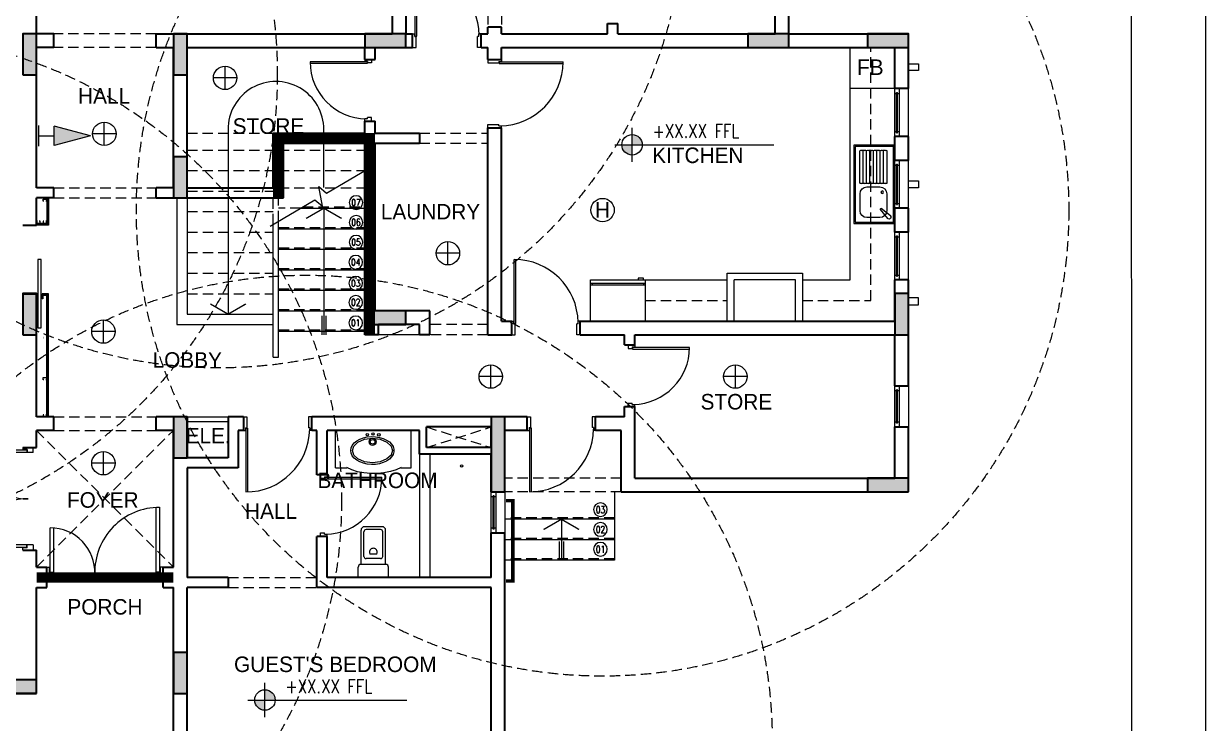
# Model space of a CAD drawing. Header units: millimetres. Extents: x -9083 to 924194, y -232449 to 321637.
# Drawn here: x 155735 to 167142, y -190532 to -183776 of the extents above; entities that cross this region are included whole.
import ezdxf
from ezdxf.enums import TextEntityAlignment as Align

# ---------------------------------------------------------------- set-up
doc = ezdxf.new("R2010")
doc.units = ezdxf.units.MM
doc.header["$LTSCALE"] = 400
doc.header["$MEASUREMENT"] = 0
doc.linetypes.add('HIDDEN', pattern=[0.375, 0.25, -0.125])
doc.layers.get('0').update_dxf_attribs({"lineweight": 0, "true_color": 0xff1414})
doc.layers.get('Defpoints').update_dxf_attribs({"color": 8, "lineweight": 5})
doc.layers.add('ALARM', color=7, linetype='Continuous', lineweight=5, true_color=0xff0f0f)
for name, color, linetype, lineweight in [('ARCHES', 1, 'HIDDEN', 5), ('COLUMNS HATCH', 1, 'Continuous', 5), ('DOOR', 1, 'Continuous', 5), ('FIRE RATE', 244, 'Continuous', 0), ('FIXTURE', 5, 'Continuous', 0), ('FURNITURE', 1, 'Continuous', 5), ('GENERAL TEXT', 4, 'Continuous', 5), ('HANDRAIL', 31, 'Continuous', 5), ('HIDDEN', 237, 'HIDDEN', 0), ('LEVEL SYMBOL', 8, 'Continuous', 5), ('LEVELS', 251, 'Continuous', 5), ('PRO COLUMNS', 6, 'Continuous', 30), ('PROPOSED COLUMNS', 6, 'Continuous', 30), ('STAIR', 1, 'Continuous', 5), ('STAIR NOSE', 1, 'HIDDEN', 5), ('TEXT STAIR NO', 7, 'Continuous', 5), ('WALL ELEVATION', 3, 'Continuous', 9), ('WALL PROPOSED', 255, 'Continuous', 30), ('WINDOWS', 5, 'Continuous', 5)]:
    doc.layers.add(name, color=color, linetype=linetype, lineweight=lineweight)
doc.styles.add('ROMANS-TITLE', font='ROMANS.shx', dxfattribs={"width": 0.8})
doc.styles.get("Standard").update_dxf_attribs({"font": 'GOTHIC.TTF', "height": 220})

# ---------------------------------------------------------------- blocks, each defined once
blk = doc.blocks.new('*U144')
for p, q in [((-524, -515), (-524, 0)), ((-524, 0), (524, 0)), ((524, -515), (524, 0)), ((-524, -515), (-367, -515)), ((378, -515), (524, -515))]:
    blk.add_line(p, q)
for points in [[(-312, -278), (-307, -242), (-291, -207), (-265, -174), (-230, -146), (-187, -122), (-137, -103), (-84, -91), (-27, -86), (30, -88), (85, -97), (137, -112), (183, -133), (222, -159), (253, -190), (274, -224), (285, -260), (285, -297), (274, -333), (253, -367), (222, -397), (183, -424), (137, -445), (85, -460), (30, -469), (-27, -471), (-84, -466), (-137, -454), (-187, -435), (-230, -411), (-265, -383), (-291, -350), (-307, -315)], [(-289, -278), (-270, -217), (-212, -162), (-122, -123), (-13, -109), (96, -123), (186, -162), (244, -217), (264, -278), (244, -340), (186, -395), (96, -434), (-13, -448), (-122, -434), (-212, -395), (-270, -340)]]:
    blk.add_lwpolyline(points, close=True)
blk.add_lwpolyline([(385, -511), (315, -544), (235, -569), (147, -586), (56, -595), (-38, -596), (-130, -587), (-217, -571), (-297, -546), (-368, -514)])
for centre, radius in [((-85, -61), 16.1), ((-10, -158), 48.5), ((-10, -158), 31.8), ((-5, -49), 16), ((75, -61), 18.1)]:
    blk.add_circle(centre, radius)
blk = doc.blocks.new('*U146')
for p, q in [((-210, 0), (-210, -140)), ((-210, 0), (210, 0)), ((210, 0), (210, -140)), ((-170, -180), (-170, -650)), ((-170, -180), (170, -180)), ((-130, -290), (-130, -630)), ((-100, -260), (100, -260)), ((-44, -319), (44, -319)), ((130, -290), (130, -630)), ((170, -180), (170, -650)), ((-120, -700), (120, -700)), ((-100, -660), (100, -660))]:
    blk.add_line(p, q)
for centre, radius, start, end in [((-170, -140), 40, 180, 270), ((170, -140), 40, 270, 0), ((-100, -290), 30, 90, 180), ((-1, -349), 53, 144.8858, 157.2878), ((1, -349), 53, 22.7122, 35.1142), ((100, -290), 30, 0, 90), ((-1, -349), 52.4, 157.2878, 180), ((-1, -349), 52.4, 180, 202.7122), ((-1, -349), 53, 202.7122, 225.2991), ((0, -348), 53.5, 225.2991, 247.7107), ((0, -348), 54, 247.7107, 270), ((0, -348), 54, 270, 292.2893), ((0, -348), 53.5, 292.2893, 314.7009), ((1, -349), 53, 314.7009, 337.2878), ((1, -349), 52.4, 360, 22.7122), ((1, -349), 52.4, 337.2878, 0), ((-120, -650), 50, 180, 270), ((-100, -630), 30, 180, 270), ((100, -630), 30, 270, 0), ((120, -650), 50, 270, 0)]:
    blk.add_arc(centre, radius, start, end)
blk = doc.blocks.new('A$C977231d2')
at = {"layer": 'Defpoints'}
blk.add_lwpolyline([(-120, 0), (-823, 0), (-823, 576), (-120, 576)], close=True, dxfattribs=at)
blk = doc.blocks.new('VILLA GROUND COLUMNS')
at = {"layer": 'COLUMNS HATCH', "ltscale": 300}
for points in [[(401168, 176135), (401168, 176735), (401368, 176735), (401368, 176135)], [(403368, 176135), (403368, 176735), (403568, 176735), (403568, 176135)], [(406768, 176535), (406168, 176535), (406168, 176735), (406768, 176735)], [(412368, 176535), (411768, 176535), (411768, 176735), (412368, 176735)], [(414118, 176535), (413518, 176535), (413518, 176735), (414118, 176735)], [(403368, 174335), (403368, 174935), (403568, 174935), (403568, 174335)], [(401168, 172335), (401168, 172935), (401368, 172935), (401368, 172335)], [(413918, 172335), (413918, 172935), (414118, 172935), (414118, 172335)], [(406768, 172485), (406168, 172485), (406168, 172685), (406768, 172685)], [(403368, 170535), (403368, 171135), (403568, 171135), (403568, 170535)], [(408018, 170035), (408018, 171135), (408218, 171135), (408218, 170035)], [(414118, 170035), (413518, 170035), (413518, 170235), (414118, 170235)], [(403368, 167085), (403368, 167685), (403568, 167685), (403568, 167085)], [(401368, 167085), (400668, 167085), (400668, 167285), (401368, 167285)]]:
    blk.add_hatch(color=256, dxfattribs=at).paths.add_polyline_path(points)
at = {"layer": 'PRO COLUMNS', "ltscale": 300}
for points in [[(401168, 176135), (401368, 176135), (401368, 176735), (401168, 176735)], [(403368, 176135), (403568, 176135), (403568, 176735), (403368, 176735)], [(406768, 176535), (406768, 176735), (406168, 176735), (406168, 176535)], [(412368, 176535), (412368, 176735), (411768, 176735), (411768, 176535)], [(414118, 176535), (414118, 176735), (413518, 176735), (413518, 176535)], [(403368, 174335), (403568, 174335), (403568, 174935), (403368, 174935)], [(401168, 172335), (401368, 172335), (401368, 172935), (401168, 172935)], [(413918, 172335), (414118, 172335), (414118, 172935), (413918, 172935)], [(406768, 172485), (406768, 172685), (406168, 172685), (406168, 172485)], [(403368, 170535), (403568, 170535), (403568, 171135), (403368, 171135)], [(408018, 170035), (408218, 170035), (408218, 171135), (408018, 171135)], [(414118, 170035), (414118, 170235), (413518, 170235), (413518, 170035)], [(403368, 167085), (403568, 167085), (403568, 167685), (403368, 167685)], [(401368, 167085), (401368, 167285), (400668, 167285), (400668, 167085)]]:
    blk.add_lwpolyline(points, close=True, dxfattribs=at)
blk = doc.blocks.new('A-LVL_PLAN')
at = {"layer": 'LEVELS', "ltscale": 800}
h = blk.add_hatch(color=256, dxfattribs=at)
h.paths.add_polyline_path([(0, 0), (150, 0, 0.414214), (0, 150)])
h.paths.add_polyline_path([(0, -150), (0, 0), (-150, 0, 0.414214)])
at = {"layer": 'LEVELS'}
for p, q in [((0, -250), (0, 250)), ((-250, 0), (250, 0))]:
    blk.add_line(p, q, dxfattribs=at)
at = {"layer": 'LEVELS', "ltscale": 800}
blk.add_line((0, 0), (2074, 0), dxfattribs=at)
at = {"layer": 'LEVELS'}
blk.add_circle((0, 0), 150, dxfattribs=at)
at = {"layer": 'LEVELS', "ltscale": 800, "style": 'ROMANS-TITLE', "width": 0.8}
blk.add_attdef('FLOOR-LEVEL', (300, 100), '', height=200, dxfattribs=at)
blk = doc.blocks.new('BAYTANG')
at = {"layer": 'TEXT STAIR NO', "color": 8, "ltscale": 0.1}
blk.add_circle((0, 0), 100, dxfattribs=at)
at = {"layer": 'TEXT STAIR NO', "style": 'ROMANS-TITLE', "width": 0.8}
blk.add_attdef('STEPNO.', text='', height=120, dxfattribs=at).set_placement((0, 0), align=Align.MIDDLE_CENTER)
blk = doc.blocks.new('*U62')
for p, q in [((-1500, 100), (-1600, 100)), ((-1500, 100), (-1500, -15)), ((0, 100), (0, -15)), ((0, 100), (100, 100)), ((-1600, -100), (-1560, -100)), ((-1560, -15), (-1560, -100)), ((-1560, -15), (-1500, -15)), ((-1550, -25), (-1550, -975)), ((-1550, -25), (-1500, -25)), ((-1500, -25), (-1500, -974)), ((60, -15), (0, -15)), ((0, -25), (0, -673)), ((50, -25), (0, -25)), ((50, -25), (50, -675)), ((60, -15), (60, -100)), ((100, -100), (60, -100))]:
    blk.add_line(p, q)
for centre, radius, start, end in [((-1550, -24), 950, 270.0054, 1.4946), ((50, -24), 651, 177.8364, 269.9837)]:
    blk.add_arc(centre, radius, start, end)
blk = doc.blocks.new('*U63')
for p, q in [((-1565, 66), (-1565, 1001)), ((-1540, 66), (-1540, 1000)), ((-1600, 101), (-1570, 101)), ((-1570, 61), (-1570, 101)), ((-1570, 61), (-1550, 61)), ((-1565, 66), (-1540, 66)), ((-1550, -99), (-1550, 61)), ((-650, -99), (-650, 61)), ((-630, 61), (-650, 61)), ((-600, 101), (-630, 101)), ((-630, 61), (-630, 101)), ((-1600, -99), (-1550, -99)), ((-600, -99), (-650, -99))]:
    blk.add_line(p, q)
blk.add_arc((-1565, 66), 935, 0.9304, 89.9953)
blk = doc.blocks.new('*U67')
for p, q in [((1540, 66), (1540, 1000)), ((1565, 66), (1565, 1001)), ((600, 101), (630, 101)), ((630, 61), (630, 101)), ((630, 61), (650, 61)), ((650, -99), (650, 61)), ((1565, 66), (1540, 66)), ((1550, -99), (1550, 61)), ((1570, 61), (1550, 61)), ((1570, 61), (1570, 101)), ((1600, 101), (1570, 101)), ((600, -99), (650, -99)), ((1600, -99), (1550, -99))]:
    blk.add_line(p, q)
blk.add_arc((1565, 66), 935, 90.0047, 179.0696)
blk = doc.blocks.new('WB3')
for p, q in [((0.11, 0.537), (0.216, 0.403)), ((0.071, 0.498), (0.205, 0.392)), ((0.086, 0.384), (0.086, 0.193)), ((0.433, 0.484), (0.186, 0.484)), ((0.533, 0.193), (0.533, 0.384)), ((0.582, 0.438), (1.072, 0.438)), ((0.591, 0.488), (1.064, 0.488)), ((0.591, 0.388), (1.064, 0.388)), ((0.582, 0.338), (1.072, 0.338)), ((0.582, 0.238), (1.072, 0.238)), ((0.591, 0.288), (1.064, 0.288)), ((0.591, 0.188), (1.064, 0.188)), ((0.186, 0.093), (0.433, 0.093)), ((0.582, 0.138), (1.072, 0.138)), ((0.591, 0.088), (1.064, 0.088))]:
    blk.add_line(p, q)
for points in [[(0, 0.6), (1.145, 0.6), (1.145, 0), (0, 0)], [(0.02, 0.58), (1.125, 0.58), (1.125, 0.02), (0.02, 0.02)]]:
    blk.add_lwpolyline(points, close=True)
blk.add_circle((0.456, 0.418), 0.0187)
for centre, radius, start, end in [((0.09, 0.517), 0.0276, 31.5715, 238.4285), ((0.186, 0.384), 0.1, 90, 180), ((0.21, 0.398), 0.00762, 225, 45), ((0.433, 0.384), 0.1, 0, 90), ((0.628, 0.445), 0.046, 154.8687, 187.8764), ((0.628, 0.432), 0.046, 172.1236, 205.1313), ((0.628, 0.345), 0.046, 154.8687, 187.8764), ((0.516, 0.489), 0.0745, 340.1407, 359.1376), ((0.516, 0.387), 0.0745, 0.8624, 19.8593), ((0.516, 0.389), 0.0745, 340.1407, 359.1376), ((1.138, 0.489), 0.0745, 180.8624, 199.8593), ((1.138, 0.387), 0.0745, 160.1407, 179.1376), ((1.138, 0.389), 0.0745, 180.8624, 199.8593), ((1.026, 0.445), 0.046, 352.1236, 25.1313), ((1.026, 0.432), 0.046, 334.8687, 7.8764), ((1.026, 0.345), 0.046, 352.1236, 25.1313), ((0.186, 0.193), 0.1, 180, 270), ((0.433, 0.193), 0.1, 270, 360), ((0.628, 0.332), 0.046, 172.1236, 205.1313), ((0.628, 0.245), 0.046, 154.8687, 187.8764), ((0.628, 0.232), 0.046, 172.1236, 205.1313), ((0.516, 0.287), 0.0745, 0.8624, 19.8593), ((0.516, 0.289), 0.0745, 340.1407, 359.1376), ((0.516, 0.187), 0.0745, 0.8624, 19.8593), ((0.516, 0.189), 0.0745, 340.1407, 359.1376), ((1.138, 0.287), 0.0745, 160.1407, 179.1376), ((1.138, 0.289), 0.0745, 180.8624, 199.8593), ((1.138, 0.187), 0.0745, 160.1407, 179.1376), ((1.138, 0.189), 0.0745, 180.8624, 199.8593), ((1.026, 0.332), 0.046, 334.8687, 7.8764), ((1.026, 0.245), 0.046, 352.1236, 25.1313), ((1.026, 0.232), 0.046, 334.8687, 7.8764), ((0.628, 0.145), 0.046, 154.8687, 187.8764), ((0.628, 0.132), 0.046, 172.1236, 205.1313), ((0.516, 0.087), 0.0745, 0.8624, 19.8593), ((1.138, 0.087), 0.0745, 160.1407, 179.1376), ((1.026, 0.145), 0.046, 352.1236, 25.1313), ((1.026, 0.132), 0.046, 334.8687, 7.8764)]:
    blk.add_arc(centre, radius, start, end)
blk = doc.blocks.new('*U66')
for p, q in [((-1565, 64), (-1565, 899)), ((-1540, 64), (-1540, 897)), ((-1600, 99), (-1570, 99)), ((-1570, 59), (-1570, 99)), ((-1570, 59), (-1550, 59)), ((-1565, 64), (-1540, 64)), ((-1550, -1), (-1550, 59)), ((-750, -1), (-750, 59)), ((-730, 59), (-750, 59)), ((-700, 99), (-730, 99)), ((-730, 59), (-730, 99)), ((-1600, -1), (-1550, -1)), ((-700, -1), (-750, -1))]:
    blk.add_line(p, q)
blk.add_arc((-1565, 63), 835, 1.0452, 89.9934)
blk = doc.blocks.new('*U68')
for p, q in [((-2500, 98), (-2600, 98)), ((-2500, 98), (-2500, -17)), ((-700, 98), (-600, 98)), ((-700, 98), (-700, -17)), ((-2600, -102), (-2560, -102)), ((-2560, -17), (-2500, -17)), ((-2560, -17), (-2560, -102)), ((-2550, -27), (-2550, -976)), ((-2550, -27), (-2500, -27)), ((-2500, -27), (-2500, -975)), ((-640, -17), (-700, -17)), ((-650, -27), (-700, -27)), ((-700, -27), (-700, -976)), ((-650, -27), (-650, -977)), ((-640, -17), (-640, -102)), ((-600, -102), (-640, -102))]:
    blk.add_line(p, q)
for centre, radius, start, end in [((-2550, -26), 951, 270.0277, 1.4411), ((-650, -27), 950, 178.4926, 270)]:
    blk.add_arc(centre, radius, start, end)
blk = doc.blocks.new('*U69')
for p, q in [((-1600, 99), (-1550, 99)), ((-1550, 99), (-1550, -61)), ((-650, 99), (-650, -61)), ((-600, 99), (-650, 99)), ((-1600, -101), (-1570, -101)), ((-1570, -61), (-1550, -61)), ((-1570, -61), (-1570, -101)), ((-1565, -66), (-1565, -1001)), ((-1565, -66), (-1540, -66)), ((-1540, -66), (-1540, -1000)), ((-630, -61), (-650, -61)), ((-630, -61), (-630, -101)), ((-600, -101), (-630, -101))]:
    blk.add_line(p, q)
blk.add_arc((-1565, -66), 935, 270.0047, 359.0696)
blk = doc.blocks.new('*U71')
for p, q in [((-1565, 64), (-1565, 899)), ((-1540, 64), (-1540, 897)), ((-1600, 99), (-1570, 99)), ((-1570, 59), (-1570, 99)), ((-1570, 59), (-1550, 59)), ((-1565, 64), (-1540, 64)), ((-1550, -1), (-1550, 59)), ((-750, -1), (-750, 59)), ((-730, 59), (-750, 59)), ((-700, 99), (-730, 99)), ((-730, 59), (-730, 99)), ((-1600, -1), (-1550, -1)), ((-700, -1), (-750, -1))]:
    blk.add_line(p, q)
blk.add_arc((-1565, 63), 835, 1.0452, 89.9934)
blk = doc.blocks.new('*U64')
for p, q in [((-1600, 1), (-1550, 1)), ((-1550, 1), (-1550, -59)), ((-750, 1), (-750, -59)), ((-700, 1), (-750, 1)), ((-1600, -99), (-1570, -99)), ((-1570, -59), (-1550, -59)), ((-1570, -59), (-1570, -99)), ((-1565, -64), (-1565, -899)), ((-1565, -64), (-1540, -64)), ((-1540, -64), (-1540, -897)), ((-730, -59), (-750, -59)), ((-730, -59), (-730, -99)), ((-700, -99), (-730, -99))]:
    blk.add_line(p, q)
blk.add_arc((-1565, -63), 835, 270.0066, 358.9548)
blk = doc.blocks.new('A$Ccfd28120')
for p, q in [((0, -171), (0, 171)), ((171, 0), (-171, 0))]:
    blk.add_line(p, q)
blk.add_circle((0, 0), 171)
blk = doc.blocks.new('FIRE EXTINGUISHER')
at = {"transparency": 33554559}
h = blk.add_hatch(color=256, dxfattribs=at)
h.dxf.hatch_style = 1
h.paths.add_polyline_path([(165311, -106760), (164961, -106667), (164961, -106854)])
for p, q in [((164811, -106860), (164811, -106660)), ((164811, -106760), (164961, -106760)), ((164961, -106854), (164961, -106667)), ((165311, -106760), (164961, -106667)), ((165311, -106760), (164961, -106854))]:
    blk.add_line(p, q)

msp = doc.modelspace()

# ---------------------------------------------------------------- linework, layer by layer
at = {"layer": 'ALARM', "lineweight": 0}
msp.add_lwpolyline([(164143.12912, -184403.07626), (163714.12912, -184403.07626), (163714.12912, -184007.07626), (164143.12912, -184007.07626)], close=True, dxfattribs=at)
at = {"layer": 'ALARM', "linetype": 'HIDDEN', "lineweight": 0}
for centre in [(157618.292, -182599.84336), (153683.68977, -184265.34092), (161323.09424, -185575.88001), (154303.66834, -188380.82061), (158460.86993, -190704.72895)]:
    msp.add_circle(centre, 4500, dxfattribs=at)
at = {"layer": 'ALARM', "lineweight": 0}
msp.add_circle((161323.09424, -185575.88001), 112.81396, dxfattribs=at)
at = {"layer": 'ARCHES', "lineweight": 0}
for p, q in [((160216.12912, -183083.07626), (160216.12912, -183809.07626)), ((160348.12912, -183083.07626), (160348.12912, -183809.07626)), ((157015.12912, -183875.07626), (156025.12912, -183875.07626)), ((157015.12912, -184007.07626), (156025.12912, -184007.07626)), ((159556.12912, -184832.07626), (160216.12912, -184832.07626)), ((159556.12912, -184931.07626), (160216.12912, -184931.07626)), ((156025.12912, -185360.07626), (157015.12912, -185360.07626)), ((156025.12912, -185459.07626), (157015.12912, -185459.07626)), ((160216.12912, -186680.07626), (159655.18984, -186680.07626)), ((160216.12912, -186779.07626), (159655.18984, -186779.07626)), ((156025.12912, -187571.07626), (157015.12912, -187571.07626)), ((155860.12912, -189023.07626), (157180.12912, -187703.07626)), ((155860.12912, -187703.07626), (157180.12912, -189023.07626)), ((156025.12912, -187703.07626), (157015.12912, -187703.07626)), ((161503.12912, -188165.07626), (160381.12912, -188165.07626)), ((161503.12912, -188297.07626), (160381.12912, -188297.07626)), ((157708.12912, -189122.07626), (158566.12912, -189122.07626)), ((157708.12912, -189221.07626), (158566.12912, -189221.07626))]:
    msp.add_line(p, q, dxfattribs=at)
at = {"layer": 'Defpoints', "lineweight": 0}
msp.add_lwpolyline([(146300.25362, -194768.92542), (166432.99675, -194768.92542), (166428.03026, -177703.5793), (146295.28713, -177703.5793)], close=True, dxfattribs=at)
at = {"layer": 'DOOR', "lineweight": 0}
for p, q in [((155957.80912, -185459.07626), (155957.80912, -185705.25626)), ((155965.72912, -185459.07626), (155965.72912, -185713.17626)), ((155957.80912, -185705.25626), (155860.12912, -185705.25626)), ((155965.72912, -185713.17626), (155860.12912, -185713.17626)), ((155912.92912, -186392.97626), (155912.92912, -186383.07626)), ((155912.92912, -186392.97626), (155912.92912, -186433.89626)), ((155965.72912, -186392.97626), (155912.92912, -186392.97626)), ((155965.72912, -186400.89626), (155912.92912, -186400.89626)), ((155920.84912, -186433.89626), (155912.92912, -186433.89626)), ((155920.84912, -186400.89626), (155920.84912, -186433.89626)), ((155957.80912, -187571.07626), (155957.80912, -186400.89626)), ((155965.72912, -187571.07626), (155965.72912, -186392.97626)), ((157312.12912, -187571.07626), (157708.12912, -187571.07626)), ((157312.12912, -187617.27626), (157708.12912, -187617.27626))]:
    msp.add_line(p, q, dxfattribs=at)
for points in [[(155975.62912, -185459.07626), (155975.62912, -185723.07626), (155860.12912, -185723.07626)], [(155930.74912, -185489.60126), (155922.82912, -185489.60126), (155922.82912, -185469.80126), (155955.82912, -185469.80126), (155955.82912, -185489.60126), (155947.90912, -185489.60126)], [(155868.87412, -185684.63126), (155860.95412, -185684.63126), (155860.95412, -185704.43126), (155893.95412, -185704.43126), (155893.95412, -185684.63126), (155886.03412, -185684.63126)], [(155930.74912, -185684.63126), (155922.82912, -185684.63126), (155922.82912, -185704.43126), (155955.82912, -185704.43126), (155955.82912, -185684.63126), (155947.90912, -185684.63126)], [(155975.62912, -187571.07626), (155975.62912, -186383.07626), (155912.92912, -186383.07626)], [(155930.74912, -187213.52126), (155922.82912, -187213.52126), (155922.82912, -187193.72126), (155955.82912, -187193.72126), (155955.82912, -187213.52126), (155947.90912, -187213.52126)], [(155930.74912, -187551.27626), (155922.82912, -187551.27626), (155922.82912, -187571.07626), (155955.82912, -187571.07626), (155955.82912, -187551.27626), (155947.90912, -187551.27626)]]:
    msp.add_lwpolyline(points, dxfattribs=at)
msp.add_lwpolyline([(155871.80144, -186713.07626), (155904.80144, -186713.07626), (155904.80144, -186053.07626), (155871.80144, -186053.07626)], close=True, dxfattribs=at)
at = {"layer": 'DOOR', "lineweight": 0, "const_width": 1.65}
for points in [[(155930.74912, -186421.52126), (155922.82912, -186421.52126), (155922.82912, -186401.72126), (155955.82912, -186401.72126), (155955.82912, -186421.52126), (155947.90912, -186421.52126)], [(155930.74912, -186817.52126), (155922.82912, -186817.52126), (155922.82912, -186797.72126), (155955.82912, -186797.72126), (155955.82912, -186817.52126), (155947.90912, -186817.52126)]]:
    msp.add_lwpolyline(points, dxfattribs=at)
at = {"layer": 'FIRE RATE', "color": 244, "lineweight": 0, "true_color": 0x991b1e, "const_width": 100}
for points in [[(159078.12912, -186779.07626), (159078.12912, -184881.07626), (158193.26491, -184881.07626), (158193.26491, -185459.07626)], [(157180.12912, -189122.07626), (155860.12912, -189122.07626)]]:
    msp.add_lwpolyline(points, dxfattribs=at)
at = {"layer": 'FURNITURE', "lineweight": 0}
for p, q in [((163714.12912, -186251.07626), (163714.12912, -184007.07626)), ((161206.12912, -186647.07626), (161206.12912, -186251.07626)), ((161206.12912, -186251.07626), (161734.12912, -186251.07626)), ((161717.62912, -186234.57626), (161668.12912, -186234.57626)), ((161668.12912, -186234.57626), (161668.12912, -186251.07626)), ((161717.62912, -186251.07626), (161717.62912, -186234.57626)), ((161734.12912, -186251.07626), (162526.12912, -186251.07626)), ((161734.12912, -186251.07626), (161734.12912, -186647.07626)), ((162592.12912, -186647.07626), (162592.12912, -186251.07626)), ((163186.12912, -186251.07626), (162592.12912, -186251.07626)), ((163186.12912, -186647.07626), (163186.12912, -186251.07626)), ((163252.12912, -186251.07626), (163714.12912, -186251.07626)), ((161734.12912, -186284.07626), (161206.12912, -186284.07626)), ((161734.12912, -186300.57626), (161206.12912, -186300.57626)), ((161222.62912, -186284.07626), (161222.62912, -186300.57626)), ((161717.62912, -186284.07626), (161717.62912, -186300.57626)), ((159556.12912, -187934.07626), (159556.12912, -189122.07626)), ((159655.12912, -187934.07626), (159655.12912, -189122.07626))]:
    msp.add_line(p, q, dxfattribs=at)
msp.add_lwpolyline([(162526.12912, -186647.07626), (162526.12912, -186185.07626), (163252.12912, -186185.07626), (163252.12912, -186647.07626)], dxfattribs=at)
msp.add_circle((159962.23205, -188046.56619), 11.80464, dxfattribs=at)
at = {"layer": 'HANDRAIL', "lineweight": 0}
for p, q in [((157213.12912, -185459.07626), (157213.12912, -186680.07626)), ((157312.12912, -185459.07626), (157312.12912, -186581.07626)), ((158196.52912, -186996.87626), (158196.52912, -185682.37798)), ((158143.72912, -186996.87626), (158143.72912, -185713.31777)), ((157312.12912, -186581.07626), (158143.72912, -186581.07626)), ((157213.12912, -186680.07626), (158143.72912, -186680.07626)), ((158143.72912, -186996.87626), (158196.52912, -186996.87626))]:
    msp.add_line(p, q, dxfattribs=at)
at = {"layer": 'HANDRAIL', "lineweight": 0, "const_width": 33}
msp.add_lwpolyline([(160390.85667, -189156.73823), (160423.85667, -189156.73823), (160456.85667, -189156.73823), (160456.85667, -188380.63103), (160390.85667, -188380.63103)], dxfattribs=at)
at = {"layer": 'HIDDEN', "lineweight": 0}
for p, q in [((163912.12912, -186449.07626), (163912.12912, -184007.07626)), ((157312.12912, -184832.07626), (158144.26491, -184832.07626)), ((157312.12912, -184997.07626), (158137.12912, -184997.07626)), ((158196.52912, -184997.07626), (159028.12912, -184997.07626)), ((157312.12912, -185195.07626), (158137.12912, -185195.07626)), ((158196.52912, -185195.07626), (159028.12912, -185195.07626)), ((157314.80807, -185393.07626), (158144.26491, -185393.07626)), ((158143.72912, -185713.31777), (158143.72912, -185459.07626)), ((158196.52912, -185360.07626), (159029.2007, -185360.07626)), ((158196.52912, -185682.37798), (158196.52912, -185459.07626)), ((158408.655, -185558.07626), (158196.52912, -185558.07626)), ((157314.27228, -185591.07626), (158143.72912, -185591.07626)), ((157313.2007, -185789.07626), (158143.72912, -185789.07626)), ((157313.2007, -185987.07626), (158143.72912, -185987.07626)), ((157313.2007, -186185.07626), (158143.72912, -186185.07626)), ((157313.2007, -186383.07626), (158143.72912, -186383.07626)), ((161734.12912, -186449.07626), (162526.12912, -186449.07626)), ((163252.12912, -186449.07626), (163912.12912, -186449.07626)), ((159622.12912, -187670.07626), (160249.12912, -187868.07626)), ((159622.12912, -187868.07626), (160249.12912, -187670.07626))]:
    msp.add_line(p, q, dxfattribs=at)
at = {"layer": 'STAIR', "lineweight": 0}
for p, q in [((157708.66491, -184799.07626), (157708.66491, -186581.07626)), ((158632.66491, -185356.50485), (158632.66491, -184799.07626)), ((158408.655, -185558.07626), (159029.2007, -185558.07626)), ((158632.66491, -185558.07626), (158632.66491, -186779.07626)), ((158196.52912, -185756.07626), (159029.2007, -185756.07626)), ((158196.52912, -185954.07626), (159029.2007, -185954.07626)), ((158196.52912, -186152.07626), (159029.2007, -186152.07626)), ((158196.52912, -186350.07626), (159029.2007, -186350.07626)), ((158196.52912, -186548.07626), (159029.2007, -186548.07626)), ((158612.86491, -186597.57626), (158612.86491, -186779.07626)), ((158652.46491, -186597.57626), (158652.46491, -186779.07626)), ((158196.52912, -186746.07626), (159029.2007, -186746.07626)), ((159556.18984, -186779.07626), (159160.18984, -186779.07626)), ((161437.12912, -188297.07626), (161437.12912, -188957.07626)), ((161437.12912, -188561.07626), (160381.12912, -188561.07626)), ((160925.62912, -188561.07626), (160925.62912, -188957.07626)), ((161437.12912, -188759.07626), (160381.12912, -188759.07626)), ((160905.82912, -188775.57626), (160905.82912, -188957.07626)), ((160945.42912, -188775.57626), (160945.42912, -188957.07626)), ((161437.12912, -188957.07626), (160381.12912, -188957.07626))]:
    msp.add_line(p, q, dxfattribs=at)
msp.add_lwpolyline([(158115.07632, -185730.10776), (158545.28801, -185478.01193), (158619.59864, -185539.55371), (158584.86475, -185349.73433), (158659.17537, -185411.27611), (159056.60096, -185178.39231)], dxfattribs=at)
at = {"layer": 'STAIR', "lineweight": 0, "const_width": 13.2}
for points in [[(158804.13794, -185657.07626), (158632.66491, -185558.07626), (158461.19188, -185657.07626)], [(157537.19188, -186482.07626), (157708.66491, -186581.07626), (157880.13794, -186482.07626)], [(161097.10215, -188660.07626), (160925.62912, -188561.07626), (160754.15609, -188660.07626)]]:
    msp.add_lwpolyline(points, dxfattribs=at)
at = {"layer": 'STAIR', "lineweight": 0}
msp.add_arc((158170.39701, -184796.96363), 462.27272, 359.738151334, 180.261848666, dxfattribs=at)
at = {"layer": 'STAIR NOSE', "linetype": 'HIDDEN', "lineweight": 0}
for p, q in [((158431.18133, -185544.87626), (159029.2007, -185544.87626)), ((158196.52912, -185742.87626), (159029.2007, -185742.87626)), ((158196.52912, -185940.87626), (159029.2007, -185940.87626)), ((158196.52912, -186138.87626), (159029.2007, -186138.87626)), ((158196.52912, -186336.87626), (159029.2007, -186336.87626)), ((158196.52912, -186534.87626), (159029.2007, -186534.87626)), ((158196.52912, -186732.87626), (159029.2007, -186732.87626)), ((161437.12912, -188547.87626), (160381.12912, -188547.87626)), ((161437.12912, -188745.87626), (160381.12912, -188745.87626)), ((161437.12912, -188943.87626), (160381.12912, -188943.87626))]:
    msp.add_line(p, q, dxfattribs=at)
at = {"layer": 'WALL ELEVATION', "linetype": 'Continuous', "lineweight": 0}
for p, q in [((164275.12912, -184229.82626), (164275.12912, -184163.82626)), ((164275.12912, -184163.82626), (164374.12912, -184163.82626)), ((164374.12912, -184163.82626), (164374.12912, -184229.82626)), ((164374.12912, -184229.82626), (164275.12912, -184229.82626)), ((164275.12912, -184865.07626), (164275.12912, -184403.07626)), ((164275.12912, -185558.07626), (164275.12912, -185096.07626)), ((164275.12912, -186251.07626), (164275.12912, -185789.07626)), ((164275.12912, -187274.07626), (164275.12912, -187670.07626)), ((160381.12912, -188297.07626), (160381.12912, -188693.07626))]:
    msp.add_line(p, q, dxfattribs=at)
at = {"layer": 'WALL ELEVATION', "linetype": 'Continuous', "lineweight": 0, "flags": 128}
for points in [[(164374.12912, -185294.07626), (164374.12912, -185360.07626), (164275.12912, -185360.07626), (164275.12912, -185294.07626), (164374.12912, -185294.07626)], [(164374.12912, -186490.32626), (164374.12912, -186424.32626), (164275.12912, -186424.32626), (164275.12912, -186490.32626), (164374.12912, -186490.32626)]]:
    msp.add_lwpolyline(points, dxfattribs=at)
at = {"layer": 'WALL PROPOSED'}
for p, q in [((159292.12912, -180542.07626), (159292.12912, -183875.07626)), ((159424.12912, -181730.07626), (159424.12912, -183875.07626)), ((155860.12912, -183875.07626), (155860.12912, -182093.07626)), ((162988.12912, -183875.07626), (162988.12912, -183446.07626)), ((163120.12912, -183875.07626), (163120.12912, -183446.07626)), ((156025.12912, -183875.07626), (155860.12912, -183875.07626)), ((156025.12912, -184007.07626), (156025.12912, -183875.07626)), ((157015.12912, -183875.07626), (159292.12912, -183875.07626)), ((157015.12912, -184007.07626), (157015.12912, -183875.07626)), ((159424.12912, -183875.07626), (159490.12912, -183875.07626)), ((159490.12912, -184007.07626), (159490.12912, -183875.07626)), ((160150.12912, -183875.07626), (160216.12912, -183875.07626)), ((160150.12912, -184007.07626), (160150.12912, -183875.07626)), ((160216.12912, -183875.07626), (160216.12912, -183809.07626)), ((160348.12912, -183809.07626), (160216.12912, -183809.07626)), ((160348.12912, -183875.07626), (160348.12912, -183809.07626)), ((160348.12912, -183875.07626), (161371.12912, -183875.07626)), ((161371.12912, -183875.07626), (161371.12912, -183776.07626)), ((161371.12912, -183776.07626), (161470.12912, -183776.07626)), ((161470.12912, -183875.07626), (161470.12912, -183776.07626)), ((161470.12912, -183875.07626), (162988.12912, -183875.07626)), ((163120.12912, -183875.07626), (164275.12912, -183875.07626)), ((164275.12912, -184403.07626), (164275.12912, -183875.07626)), ((155860.12912, -185360.07626), (155860.12912, -184007.07626)), ((156025.12912, -184007.07626), (155860.12912, -184007.07626)), ((157015.12912, -184007.07626), (157180.02497, -184007.07626)), ((157180.02497, -185360.07626), (157180.02497, -184007.07626)), ((157312.12912, -185360.07626), (157312.12912, -184007.07626)), ((157312.12912, -184007.07626), (159028.12912, -184007.07626)), ((159028.12912, -184122.57626), (159028.12912, -184007.07626)), ((159127.12912, -184122.57626), (159127.12912, -184007.07626)), ((159127.12912, -184007.07626), (159490.12912, -184007.07626)), ((160150.12912, -184007.07626), (160216.12912, -184007.07626)), ((160216.12912, -184122.57626), (160216.12912, -184007.07626)), ((160348.12912, -184122.57626), (160348.12912, -184007.07626)), ((160348.12912, -184007.07626), (164143.12912, -184007.07626)), ((164143.12912, -184403.07626), (164143.12912, -184007.07626)), ((159028.12912, -184122.57626), (159127.12912, -184122.57626)), ((160216.12912, -184122.57626), (160348.12912, -184122.57626)), ((164275.12912, -184403.07626), (164143.12912, -184403.07626)), ((159028.12912, -184832.07626), (159028.12912, -184716.57626)), ((159028.12912, -184716.57626), (159127.12912, -184716.57626)), ((159127.12912, -184832.07626), (159127.12912, -184716.57626)), ((160216.12912, -186779.07626), (160216.12912, -184782.57626)), ((160216.12912, -184782.57626), (160348.12912, -184782.57626)), ((160348.12912, -186647.07626), (160348.12912, -184782.57626)), ((158144.26491, -185360.07626), (158144.26491, -184832.07626)), ((158144.26491, -184832.07626), (159028.12912, -184832.07626)), ((159127.12912, -184832.07626), (159556.12912, -184832.07626)), ((159556.12912, -184832.07626), (159556.12912, -184931.07626)), ((164275.12912, -184865.07626), (164143.12912, -184865.07626)), ((164143.12912, -185096.07626), (164143.12912, -184865.07626)), ((164275.12912, -185096.07626), (164275.12912, -184865.07626)), ((158243.26491, -184931.07626), (159028.12912, -184931.07626)), ((158243.26491, -185459.07626), (158243.26491, -184931.07626)), ((159028.12912, -186779.07626), (159028.12912, -184931.07626)), ((159127.12912, -186548.07626), (159127.12912, -184931.07626)), ((159127.12912, -184931.07626), (159556.12912, -184931.07626)), ((164275.12912, -185096.07626), (164143.12912, -185096.07626)), ((156025.12912, -185360.07626), (155860.12912, -185360.07626)), ((155860.12912, -185723.07626), (155860.12912, -185459.07626)), ((156025.12912, -185459.07626), (155860.12912, -185459.07626)), ((156025.12912, -185459.07626), (156025.12912, -185360.07626)), ((157015.12912, -185459.07626), (157015.12912, -185360.07626)), ((157180.02497, -185360.07626), (157015.12912, -185360.07626)), ((157015.12912, -185459.07626), (158243.26491, -185459.07626)), ((157312.12912, -185360.07626), (158144.26491, -185360.07626)), ((164143.12912, -185789.07626), (164143.12912, -185558.07626)), ((164275.12912, -185558.07626), (164143.12912, -185558.07626)), ((164275.12912, -185789.07626), (164275.12912, -185558.07626)), ((155728.12912, -185723.07626), (155860.12912, -185723.07626)), ((164275.12912, -185789.07626), (164143.12912, -185789.07626)), ((164143.12912, -186647.07626), (164143.12912, -186251.07626)), ((164275.12912, -186251.07626), (164143.12912, -186251.07626)), ((164275.12912, -186845.07626), (164275.12912, -186251.07626)), ((155728.12912, -186383.07626), (155860.12912, -186383.07626)), ((155860.12912, -187571.07626), (155860.12912, -186383.07626)), ((159655.18984, -186548.07626), (159127.12912, -186548.07626)), ((159655.18984, -186779.07626), (159655.18984, -186548.07626)), ((159160.18984, -186779.07626), (159160.18984, -186680.07626)), ((159556.18984, -186680.07626), (159160.18984, -186680.07626)), ((159556.18984, -186779.07626), (159556.18984, -186680.07626)), ((160348.12912, -186647.07626), (160447.12912, -186647.07626)), ((160447.12912, -186779.07626), (160447.12912, -186647.07626)), ((161107.12912, -186647.07626), (164143.12912, -186647.07626)), ((161107.12912, -186779.07626), (161107.12912, -186647.07626)), ((159160.18984, -186779.07626), (159028.12912, -186779.07626)), ((159655.18984, -186779.07626), (159556.18984, -186779.07626)), ((160216.12912, -186779.07626), (160447.12912, -186779.07626)), ((161107.12912, -186779.07626), (161536.12912, -186779.07626)), ((161536.12912, -186878.07626), (161536.12912, -186779.07626)), ((161635.12912, -186878.07626), (161635.12912, -186779.07626)), ((161635.12912, -186779.07626), (164143.12912, -186779.07627)), ((164143.12912, -187274.07626), (164143.12912, -186779.07627)), ((161536.12912, -186878.07626), (161635.12912, -186878.07626)), ((164275.12912, -187274.07626), (164275.12912, -186845.07626)), ((164143.12912, -187274.07626), (164275.12912, -187274.07626)), ((161536.12912, -187571.07626), (161536.12912, -187472.07626)), ((161536.12912, -187472.07626), (161635.12912, -187472.07626)), ((161635.12912, -188165.07626), (161635.12912, -187472.07626)), ((156025.12912, -187571.07626), (155860.12912, -187571.07626)), ((156025.12912, -187703.07626), (156025.12912, -187571.07626)), ((157312.12912, -187571.07626), (157015.12912, -187571.07626)), ((157015.12912, -187703.07626), (157015.12912, -187571.07626)), ((157312.12912, -187571.07626), (157312.12912, -187967.07626)), ((157708.12912, -187571.07626), (157708.12912, -187967.07626)), ((157856.62912, -187571.07626), (157708.12912, -187571.07626)), ((157856.62912, -187571.07626), (157856.62912, -187703.07626)), ((160595.62912, -187571.07626), (158516.62912, -187571.07626)), ((158516.62912, -187703.07626), (158516.62912, -187571.07626)), ((160595.62912, -187703.07626), (160595.62912, -187571.07626)), ((161255.62912, -187703.07626), (161255.62912, -187571.07626)), ((161536.12912, -187571.07626), (161255.62912, -187571.07626)), ((156025.12912, -187703.07626), (155860.12912, -187703.07626)), ((155860.12912, -187868.07626), (155860.12912, -187703.07626)), ((157180.12912, -187703.07626), (157015.12912, -187703.07626)), ((157180.12912, -189023.07626), (157180.12912, -187703.07626)), ((157856.62912, -187703.07626), (157807.12912, -187703.07626)), ((157807.12912, -187703.07626), (157807.12912, -188066.07626)), ((158566.12912, -187703.07626), (158516.62912, -187703.07626)), ((158566.12912, -188132.07626), (158566.12912, -187703.07626)), ((159556.12912, -187703.07626), (158665.12912, -187703.07626)), ((158665.12912, -188132.07626), (158665.12912, -187703.07626)), ((159556.12912, -187934.07626), (159556.12912, -187703.07626)), ((160249.12912, -187670.07626), (159622.12912, -187670.07626)), ((159622.12912, -187868.07626), (159622.12912, -187670.07626)), ((160249.12912, -187868.07626), (160249.12912, -187670.07626)), ((160595.62912, -187703.07626), (160381.12912, -187703.07626)), ((160381.12912, -188297.07626), (160381.12912, -187703.07626)), ((161503.12912, -187703.07626), (161255.62912, -187703.07626)), ((161503.12912, -188297.07626), (161503.12912, -187703.07626)), ((164143.12912, -188165.07627), (164143.12912, -187670.07626)), ((164143.12912, -187670.07626), (164275.12912, -187670.07626)), ((164275.12912, -188297.07627), (164275.12912, -187670.07626)), ((155728.12912, -187868.07626), (155860.12912, -187868.07626)), ((157708.12912, -187967.07626), (157312.12912, -187967.07626)), ((160249.12912, -187934.07626), (159556.12912, -187934.07626)), ((160249.12912, -187868.07626), (159622.12912, -187868.07626)), ((160249.12912, -188297.07626), (160249.12912, -187934.07626)), ((157807.12912, -188066.07626), (157312.12912, -188066.07626)), ((157312.12912, -188066.07626), (157312.12912, -189122.07626)), ((158665.12912, -188132.07626), (158566.12912, -188132.07626)), ((161635.12912, -188165.07626), (164143.12912, -188165.07627)), ((160249.12912, -188297.07626), (160381.12912, -188297.07626)), ((161503.12912, -188297.07626), (164275.12912, -188297.07627)), ((158665.12912, -188726.07626), (158566.12912, -188726.07626)), ((158566.12912, -189221.07626), (158566.12912, -188726.07626)), ((158665.12912, -189122.07626), (158665.12912, -188726.07626)), ((160249.12912, -189122.07626), (160249.12912, -188693.07626)), ((160249.12912, -188693.07626), (160381.12912, -188693.07626)), ((160381.12912, -192026.07626), (160381.12912, -188693.07626)), ((155728.12912, -188858.07626), (155860.12912, -188858.07626)), ((155860.12912, -189023.07626), (155860.12912, -188858.07626)), ((155860.12912, -189023.07626), (155959.12912, -189023.07626)), ((155959.12912, -189221.07626), (155959.12912, -189023.07626)), ((157081.12912, -189023.07626), (157180.12912, -189023.07626)), ((157081.12912, -189221.07626), (157081.12912, -189023.07626)), ((157708.12912, -189122.07626), (157312.12912, -189122.07626)), ((157708.12912, -189122.07626), (157708.12912, -189221.07626)), ((160249.12912, -189122.07626), (158665.12912, -189122.07626)), ((155860.12912, -190244.07626), (155860.12912, -189221.07626)), ((155860.12912, -189221.07626), (155959.12912, -189221.07626)), ((157081.12912, -189221.07626), (157180.12912, -189221.07626)), ((157180.12912, -192323.07626), (157180.12912, -189221.07626)), ((157708.12912, -189221.07626), (157312.12912, -189221.07626)), ((157312.12912, -191894.07626), (157312.12912, -189221.07626)), ((160249.12912, -189221.07626), (158566.12912, -189221.07626)), ((160249.12912, -191894.07626), (160249.12912, -189221.07626)), ((155860.12912, -190244.07626), (155530.12912, -190244.07626))]:
    msp.add_line(p, q, dxfattribs=at)
at = {"layer": 'WINDOWS', "lineweight": 0}
for p, q in [((164143.12912, -184865.07626), (164143.12912, -184403.07626)), ((164143.12912, -184403.07626), (164189.32912, -184403.07626)), ((164161.27912, -184439.37626), (164171.17912, -184439.37626)), ((164161.27912, -184828.77626), (164161.27912, -184439.37626)), ((164171.17912, -184828.77626), (164171.17912, -184439.37626)), ((164189.32912, -184865.07626), (164189.32912, -184403.07626)), ((164143.12912, -184449.27626), (164161.27912, -184449.27626)), ((164171.17912, -184449.27626), (164189.32912, -184449.27626)), ((164143.12912, -184818.87626), (164161.27912, -184818.87626)), ((164143.12912, -184865.07626), (164189.32912, -184865.07626)), ((164161.27912, -184828.77626), (164171.17912, -184828.77626)), ((164171.17912, -184818.87626), (164189.32912, -184818.87626)), ((164143.12912, -185558.07626), (164143.12912, -185096.07626)), ((164143.12912, -185096.07626), (164189.32912, -185096.07626)), ((164189.32912, -185558.07626), (164189.32912, -185096.07626)), ((164143.12912, -185142.27626), (164161.27912, -185142.27626)), ((164161.27912, -185132.37626), (164171.17912, -185132.37626)), ((164161.27912, -185521.77626), (164161.27912, -185132.37626)), ((164171.17912, -185521.77626), (164171.17912, -185132.37626)), ((164171.17912, -185142.27626), (164189.32912, -185142.27626)), ((164143.12912, -185511.87626), (164161.27912, -185511.87626)), ((164143.12912, -185558.07626), (164189.32912, -185558.07626)), ((164161.27912, -185521.77626), (164171.17912, -185521.77626)), ((164171.17912, -185511.87626), (164189.32912, -185511.87626)), ((164143.12912, -186251.07626), (164143.12912, -185789.07626)), ((164143.12912, -185789.07626), (164189.32912, -185789.07626)), ((164189.32912, -186251.07626), (164189.32912, -185789.07626)), ((164143.12912, -185835.27626), (164161.27912, -185835.27626)), ((164161.27912, -185825.37626), (164171.17912, -185825.37626)), ((164161.27912, -186214.77626), (164161.27912, -185825.37626)), ((164171.17912, -186214.77626), (164171.17912, -185825.37626)), ((164171.17912, -185835.27626), (164189.32912, -185835.27626)), ((164143.12912, -186204.87626), (164161.27912, -186204.87626)), ((164143.12912, -186251.07626), (164189.32912, -186251.07626)), ((164161.27912, -186214.77626), (164171.17912, -186214.77626)), ((164171.17912, -186204.87626), (164189.32912, -186204.87626)), ((164143.12912, -187670.07626), (164143.12912, -187274.07626)), ((164189.32912, -187274.07626), (164143.12912, -187274.07626)), ((164189.32912, -187670.07626), (164189.32912, -187274.07626)), ((164161.27912, -187320.27626), (164143.12912, -187320.27626)), ((164171.17912, -187310.37626), (164161.27912, -187310.37626)), ((164161.27912, -187633.77626), (164161.27912, -187310.37626)), ((164171.17912, -187633.77626), (164171.17912, -187310.37626)), ((164189.32912, -187320.27626), (164171.17912, -187320.27626)), ((164161.27912, -187623.87626), (164143.12912, -187623.87626)), ((164171.17912, -187633.77626), (164161.27912, -187633.77626)), ((164189.32912, -187623.87626), (164171.17912, -187623.87626)), ((164189.32912, -187670.07626), (164143.12912, -187670.07626)), ((160249.12912, -188693.07626), (160249.12912, -188297.07626)), ((160295.32912, -188297.07626), (160249.12912, -188297.07626)), ((160295.32912, -188693.07626), (160295.32912, -188297.07626)), ((160267.27912, -188343.27626), (160249.12912, -188343.27626)), ((160277.17912, -188333.37626), (160267.27912, -188333.37626)), ((160267.27912, -188656.77626), (160267.27912, -188333.37626)), ((160277.17912, -188656.77626), (160277.17912, -188333.37626)), ((160295.32912, -188343.27626), (160277.17912, -188343.27626)), ((160267.27912, -188646.87626), (160249.12912, -188646.87626)), ((160277.17912, -188656.77626), (160267.27912, -188656.77626)), ((160295.32912, -188646.87626), (160277.17912, -188646.87626)), ((160295.32912, -188693.07626), (160249.12912, -188693.07626))]:
    msp.add_line(p, q, dxfattribs=at)

# ---------------------------------------------------------------- block references
at = {"layer": 'ALARM', "lineweight": 0, "xscale": 0.66, "yscale": 0.66, "zscale": 0.66}
for p in [(157679.02213, -184299.87266), (156513.76476, -184840.32132), (159830.77998, -185993.10009), (156504.77698, -186749.39599), (160243.8266, -187184.00384), (162604.94244, -187184.00384), (156504.77698, -188020.16566)]:
    msp.add_blockref('A$Ccfd28120', p, dxfattribs=at)
at = {"layer": 'ALARM', "color": 242, "lineweight": 0, "true_color": 0xcd2027}
msp.add_blockref('FIRE EXTINGUISHER', (-8930.80731, -78098.61996), dxfattribs=at)
at = {"layer": 'Defpoints', "lineweight": 0, "xscale": 100, "yscale": 100, "zscale": 100}
msp.add_blockref('A$C977231d2', (179141.69457, -232449.41425), dxfattribs=at)
at = {"layer": 'DOOR', "lineweight": 0}
for name, p, xscale, yscale, zscale, rotation in [('*U69', (160546.12912, -183941.98582), -0.66, 0.66, 0.66, 180), ('*U64', (159093.21956, -185178.57626), 0.66, 0.66, 0.66, 270), ('*U63', (160281.21956, -185178.57626), 0.66, 0.66, 0.66, 270), ('*U66', (161570.03868, -187934.07626), 0.66, 0.66, 0.66, 270), ('*U67', (158912.62912, -187636.82671), 0.66, 0.66, 0.66, 180), ('*U68', (155778.43195, -189155.07626), 0.495, 0.495, 0.495, 270), ('*U71', (158600.03868, -189188.07626), 0.66, 0.66, 0.66, 270), ('*U62', (156025.12912, -189088.82671), 0.66, 0.66, 0.66, 180)]:
    msp.add_blockref(name, p, dxfattribs=dict(at, xscale=xscale, yscale=yscale, zscale=zscale, rotation=rotation))
at = {"layer": 'DOOR', "lineweight": 0, "xscale": 0.66, "yscale": 0.66, "zscale": 0.66}
for name, p in [('*U63', (161503.12912, -186713.98582)), ('*U69', (161651.62912, -187636.16671))]:
    msp.add_blockref(name, p, dxfattribs=at)
at = {"layer": 'FIXTURE', "lineweight": 0, "xscale": 0.6988224132119649, "yscale": 0.6988224132119649, "zscale": 0.6988224132119649}
msp.add_blockref('*U144', (159110.62912, -187703.07626), dxfattribs=at)
at = {"layer": 'FIXTURE', "lineweight": 0, "xscale": 0.6988224132119649, "yscale": 0.6988224132119649, "zscale": 0.6988224132119649, "rotation": 180}
msp.add_blockref('*U146', (159110.62912, -189122.07626), dxfattribs=at)
at = {"layer": 'FURNITURE', "lineweight": 0, "xscale": -660, "yscale": 660, "zscale": 660, "rotation": 270}
msp.add_blockref('WB3', (163747.12912, -185704.89007), dxfattribs=at)
at = {"layer": 'LEVEL SYMBOL', "lineweight": 0, "ltscale": 800}
ref = msp.add_blockref('A-LVL_PLAN', (161608.02163, -184945.70246), dxfattribs=dict(at, xscale=0.66, yscale=0.66, zscale=0.66))
ref.add_attrib('FLOOR-LEVEL', '+XX.XX FFL', (161806.02163, -184879.70246), dxfattribs={"color": 1, "ltscale": 800, "height": 132, "style": 'ROMANS-TITLE', "width": 0.8})
ref = msp.add_blockref('A-LVL_PLAN', (158064.12442, -190306.11626), dxfattribs=dict(at, xscale=0.66, yscale=0.66, zscale=0.66))
ref.add_attrib('FLOOR-LEVEL', '+XX.XX FFL', (158262.12442, -190240.11626), dxfattribs={"color": 1, "ltscale": 800, "height": 132, "style": 'ROMANS-TITLE', "width": 0.8})
at = {"layer": 'PROPOSED COLUMNS', "lineweight": 0, "xscale": 0.66, "yscale": 0.66, "zscale": 0.66}
msp.add_blockref('VILLA GROUND COLUMNS', (-109042.81331, -300520.1027), dxfattribs=at)
at = {"layer": 'TEXT STAIR NO', "lineweight": 0}
ref = msp.add_blockref('BAYTANG', (158943.3652, -185503.18859), dxfattribs=dict(at, xscale=-0.66, yscale=0.66, zscale=0.66))
ref.add_attrib('STEPNO.', '07', dxfattribs={"height": 66, "style": 'ROMANS-TITLE', "width": 0.8}).set_placement((158943.3652, -185503.18859), align=Align.MIDDLE_CENTER)
ref = msp.add_blockref('BAYTANG', (158943.3652, -185694.58859), dxfattribs=dict(at, xscale=-0.66, yscale=0.66, zscale=0.66))
ref.add_attrib('STEPNO.', '06', dxfattribs={"height": 66, "style": 'ROMANS-TITLE', "width": 0.8}).set_placement((158943.3652, -185694.58859), align=Align.MIDDLE_CENTER)
ref = msp.add_blockref('BAYTANG', (158943.3652, -185885.98859), dxfattribs=dict(at, xscale=-0.66, yscale=0.66, zscale=0.66))
ref.add_attrib('STEPNO.', '05', dxfattribs={"height": 66, "style": 'ROMANS-TITLE', "width": 0.8}).set_placement((158943.3652, -185885.98859), align=Align.MIDDLE_CENTER)
ref = msp.add_blockref('BAYTANG', (158940.3952, -186079.03859), dxfattribs=dict(at, xscale=-0.66, yscale=0.66, zscale=0.66))
ref.add_attrib('STEPNO.', '04', dxfattribs={"height": 66, "style": 'ROMANS-TITLE', "width": 0.8}).set_placement((158940.3952, -186079.03859), align=Align.MIDDLE_CENTER)
ref = msp.add_blockref('BAYTANG', (158940.3952, -186282.31859), dxfattribs=dict(at, xscale=-0.66, yscale=0.66, zscale=0.66))
ref.add_attrib('STEPNO.', '03', dxfattribs={"height": 66, "style": 'ROMANS-TITLE', "width": 0.8}).set_placement((158940.3952, -186282.31859), align=Align.MIDDLE_CENTER)
ref = msp.add_blockref('BAYTANG', (158940.3952, -186467.11859), dxfattribs=dict(at, xscale=-0.66, yscale=0.66, zscale=0.66))
ref.add_attrib('STEPNO.', '02', dxfattribs={"height": 66, "style": 'ROMANS-TITLE', "width": 0.8}).set_placement((158940.3952, -186467.11859), align=Align.MIDDLE_CENTER)
ref = msp.add_blockref('BAYTANG', (158940.3952, -186665.11859), dxfattribs=dict(at, xscale=-0.66, yscale=0.66, zscale=0.66))
ref.add_attrib('STEPNO.', '01', dxfattribs={"height": 66, "style": 'ROMANS-TITLE', "width": 0.8}).set_placement((158940.3952, -186665.11859), align=Align.MIDDLE_CENTER)
ref = msp.add_blockref('BAYTANG', (161302.72452, -188468.08103), dxfattribs=dict(at, xscale=-0.66, yscale=0.66, zscale=0.66))
ref.add_attrib('STEPNO.', '03', dxfattribs={"height": 66, "style": 'ROMANS-TITLE', "width": 0.8}).set_placement((161302.72452, -188468.08103), align=Align.MIDDLE_CENTER)
ref = msp.add_blockref('BAYTANG', (161302.72452, -188659.48103), dxfattribs=dict(at, xscale=-0.66, yscale=0.66, zscale=0.66))
ref.add_attrib('STEPNO.', '02', dxfattribs={"height": 66, "style": 'ROMANS-TITLE', "width": 0.8}).set_placement((161302.72452, -188659.48103), align=Align.MIDDLE_CENTER)
ref = msp.add_blockref('BAYTANG', (161302.72452, -188850.88103), dxfattribs=dict(at, xscale=-0.66, yscale=0.66, zscale=0.66))
ref.add_attrib('STEPNO.', '01', dxfattribs={"height": 66, "style": 'ROMANS-TITLE', "width": 0.8}).set_placement((161302.72452, -188850.88103), align=Align.MIDDLE_CENTER)

# ---------------------------------------------------------------- texts
at = {"layer": 'ALARM', "lineweight": 0, "char_height": 150, "width": 2774.0642767, "attachment_point": 2}
for s, insert in [('FB', (163908.00263, -184121.6345)), ('H', (161322.06317, -185498.58105))]:
    msp.add_mtext(s, dxfattribs=dict(at, insert=insert))
at = {"layer": 'GENERAL TEXT', "lineweight": 0, "char_height": 150, "width": 2774.0642767, "attachment_point": 2}
for s, insert in [('HALL ', (156511.73353, -184397.79016)), ('STORE ', (158098.39107, -184689.59205)), ('KITCHEN', (162242.7289, -184972.34061)), ('LAUNDRY \\P ', (159662.31658, -185516.7986)), (' LOBBY ', (157286.62319, -186948.53423)), ('STORE  ', (162614.69472, -187351.35051)), ('ELE.', (157516.21083, -187679.28259)), ('BATHROOM', (159150.87972, -188110.14085)), ('FOYER', (156499.06404, -188299.75625)), ('HALL', (158123.52889, -188407.02447)), ('PORCH', (156519.95536, -189331.6884)), ("GUEST'S BEDROOM ", (158743.65927, -189886.227))]:
    msp.add_mtext(s, dxfattribs=dict(at, insert=insert))

doc.saveas('drawing.dxf')
